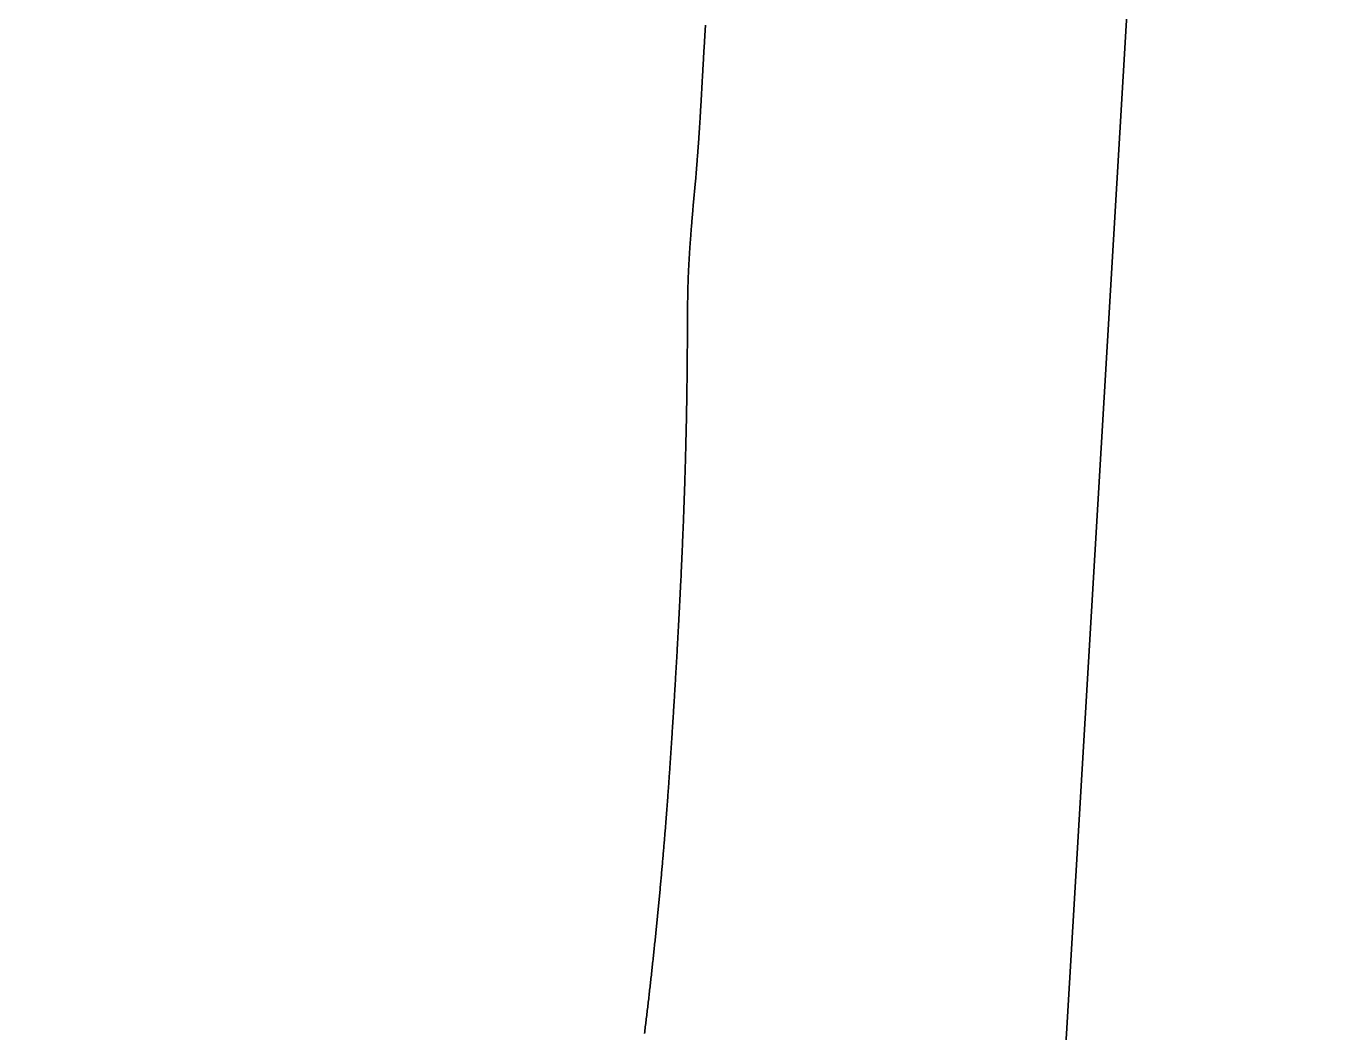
# Model space of a CAD drawing. Header units: inches. Extents: x 130170 to 284068, y 377793 to 804530.
# Drawn here: x 260694.6 to 260762.8, y 747029.5 to 747082.1 of the extents above; entities that cross this region are included whole.
import ezdxf

# ---------------------------------------------------------------- set-up
doc = ezdxf.new("R2010")
doc.units = ezdxf.units.IN
doc.header["$MEASUREMENT"] = 0
doc.layers.add('muni_il', color=7, linetype='Continuous')

msp = doc.modelspace()

# ---------------------------------------------------------------- linework, layer by layer
at = {"layer": 'muni_il'}
for points in [[(260754.781, 747530.375), (260754.516, 747438.375), (260754.219, 747328.938), (260744.016, 747241.375), (260757.781, 747179.188), (260746.219, 746984), (260731.625, 746822.375), (260701.984, 746720.062), (260696.672, 746692.375), (260695.016, 746602.75), (260685.453, 746523.188), (260656.688, 746406.938), (260626.344, 746302.5), (260639.141, 746300.188), (260650.062, 746297.125), (260662.125, 746293.125), (260756.85, 746272.963), (260806.032, 746262.021), (261717.828, 746059.438), (261715.418, 746000.168), (261660.703, 744654.562)], [(261660.703, 744654.562), (261715.418, 746000.168), (261717.828, 746059.438), (260806.032, 746262.021), (260756.85, 746272.963), (260662.125, 746293.125), (260650.062, 746297.125), (260639.141, 746300.188), (260626.344, 746302.5), (260656.688, 746406.938), (260685.453, 746523.188), (260695.016, 746602.75), (260696.672, 746692.375), (260701.984, 746720.062), (260731.625, 746822.375), (260746.219, 746984), (260757.781, 747179.188), (260744.016, 747241.375), (260754.219, 747328.938), (260754.516, 747438.375), (260754.781, 747530.375)], [(260726.868, 747029.454), (260726.878, 747029.539), (260726.889, 747029.624), (260726.899, 747029.709), (260726.91, 747029.795), (260726.92, 747029.881), (260726.931, 747029.966), (260726.941, 747030.052), (260726.952, 747030.138), (260726.962, 747030.225), (260726.972, 747030.311), (260726.983, 747030.397), (260726.993, 747030.484), (260727.003, 747030.571), (260727.014, 747030.658), (260727.024, 747030.745), (260727.034, 747030.832), (260727.045, 747030.919), (260727.055, 747031.006), (260727.065, 747031.094), (260727.075, 747031.181), (260727.086, 747031.269), (260727.096, 747031.357), (260727.106, 747031.445), (260727.116, 747031.533), (260727.126, 747031.621), (260727.136, 747031.709), (260727.146, 747031.797), (260727.156, 747031.886), (260727.166, 747031.974), (260727.176, 747032.062), (260727.186, 747032.151), (260727.196, 747032.24), (260727.206, 747032.328), (260727.216, 747032.417), (260727.226, 747032.506), (260727.236, 747032.595), (260727.246, 747032.684), (260727.256, 747032.773), (260727.265, 747032.862), (260727.275, 747032.951), (260727.285, 747033.04), (260727.294, 747033.129), (260727.304, 747033.218), (260727.314, 747033.308), (260727.323, 747033.397), (260727.333, 747033.486), (260727.342, 747033.575), (260727.352, 747033.665), (260727.361, 747033.754), (260727.371, 747033.843), (260727.38, 747033.932), (260727.39, 747034.022), (260727.399, 747034.111), (260727.408, 747034.2), (260727.418, 747034.289), (260727.427, 747034.379), (260727.436, 747034.468), (260727.445, 747034.557), (260727.454, 747034.646), (260727.463, 747034.735), (260727.472, 747034.824), (260727.481, 747034.913), (260727.491, 747035.002), (260727.499, 747035.091), (260727.508, 747035.179), (260727.517, 747035.268), (260727.526, 747035.357), (260727.535, 747035.445), (260727.544, 747035.534), (260727.552, 747035.622), (260727.561, 747035.71), (260727.57, 747035.798), (260727.578, 747035.886), (260727.587, 747035.975), (260727.595, 747036.062), (260727.604, 747036.15), (260727.612, 747036.238), (260727.621, 747036.325), (260727.629, 747036.413), (260727.637, 747036.5), (260727.645, 747036.587), (260727.654, 747036.674), (260727.662, 747036.761), (260727.67, 747036.848), (260727.678, 747036.934), (260727.686, 747037.02), (260727.694, 747037.107), (260727.702, 747037.193), (260727.71, 747037.279), (260727.718, 747037.364), (260727.725, 747037.45), (260727.733, 747037.535), (260727.741, 747037.62), (260727.749, 747037.705), (260727.756, 747037.79), (260727.764, 747037.875), (260727.771, 747037.959), (260727.779, 747038.044), (260727.786, 747038.128), (260727.794, 747038.211), (260727.801, 747038.295), (260727.808, 747038.378), (260727.816, 747038.462), (260727.823, 747038.545), (260727.83, 747038.627), (260727.837, 747038.71), (260727.844, 747038.792), (260727.851, 747038.874), (260727.858, 747038.956), (260727.865, 747039.038), (260727.872, 747039.119), (260727.879, 747039.2), (260727.886, 747039.281), (260727.892, 747039.362), (260727.899, 747039.442), (260727.906, 747039.522), (260727.912, 747039.602), (260727.919, 747039.682), (260727.925, 747039.761), (260727.932, 747039.84), (260727.938, 747039.919), (260727.945, 747039.998), (260727.951, 747040.076), (260727.957, 747040.154), (260727.963, 747040.232), (260727.97, 747040.309), (260727.976, 747040.387), (260727.982, 747040.464), (260727.988, 747040.541), (260727.994, 747040.617), (260728, 747040.693), (260728.006, 747040.77), (260728.012, 747040.845), (260728.018, 747040.921), (260728.023, 747040.996), (260728.029, 747041.071), (260728.035, 747041.146), (260728.041, 747041.22), (260728.046, 747041.294), (260728.052, 747041.368), (260728.057, 747041.442), (260728.063, 747041.515), (260728.068, 747041.588), (260728.074, 747041.661), (260728.079, 747041.734), (260728.084, 747041.806), (260728.09, 747041.878), (260728.095, 747041.95), (260728.1, 747042.022), (260728.105, 747042.093), (260728.111, 747042.164), (260728.116, 747042.235), (260728.121, 747042.306), (260728.126, 747042.376), (260728.131, 747042.446), (260728.136, 747042.516), (260728.141, 747042.586), (260728.146, 747042.655), (260728.151, 747042.724), (260728.156, 747042.793), (260728.16, 747042.862), (260728.165, 747042.931), (260728.17, 747042.999), (260728.175, 747043.067), (260728.179, 747043.135), (260728.184, 747043.203), (260728.189, 747043.271), (260728.193, 747043.338), (260728.198, 747043.405), (260728.202, 747043.472), (260728.207, 747043.539), (260728.212, 747043.606), (260728.216, 747043.672), (260728.221, 747043.738), (260728.225, 747043.805), (260728.23, 747043.871), (260728.234, 747043.936), (260728.238, 747044.002), (260728.243, 747044.068), (260728.247, 747044.133), (260728.251, 747044.198), (260728.256, 747044.263), (260728.26, 747044.328), (260728.264, 747044.393), (260728.268, 747044.458), (260728.273, 747044.523), (260728.277, 747044.587), (260728.281, 747044.652), (260728.285, 747044.716), (260728.289, 747044.781), (260728.293, 747044.845), (260728.298, 747044.909), (260728.302, 747044.973), (260728.306, 747045.037), (260728.31, 747045.101), (260728.314, 747045.165), (260728.318, 747045.229), (260728.322, 747045.293), (260728.326, 747045.357), (260728.33, 747045.421), (260728.334, 747045.485), (260728.338, 747045.548), (260728.343, 747045.612), (260728.347, 747045.676), (260728.351, 747045.74), (260728.355, 747045.804), (260728.359, 747045.868), (260728.363, 747045.932), (260728.367, 747045.996), (260728.371, 747046.06), (260728.375, 747046.124), (260728.379, 747046.188), (260728.383, 747046.252), (260728.387, 747046.316), (260728.39, 747046.381), (260728.395, 747046.445), (260728.399, 747046.51), (260728.402, 747046.574), (260728.407, 747046.639), (260728.411, 747046.704), (260728.415, 747046.769), (260728.419, 747046.834), (260728.423, 747046.899), (260728.427, 747046.965), (260728.431, 747047.03), (260728.434, 747047.096), (260728.439, 747047.162), (260728.442, 747047.228), (260728.447, 747047.294), (260728.451, 747047.36), (260728.455, 747047.427), (260728.459, 747047.494), (260728.463, 747047.561), (260728.467, 747047.628), (260728.471, 747047.695), (260728.475, 747047.763), (260728.479, 747047.831), (260728.483, 747047.899), (260728.487, 747047.967), (260728.491, 747048.035), (260728.495, 747048.104), (260728.499, 747048.173), (260728.503, 747048.242), (260728.508, 747048.312), (260728.512, 747048.382), (260728.516, 747048.452), (260728.52, 747048.522), (260728.524, 747048.593), (260728.528, 747048.664), (260728.532, 747048.735), (260728.537, 747048.806), (260728.541, 747048.878), (260728.545, 747048.95), (260728.549, 747049.023), (260728.553, 747049.096), (260728.558, 747049.169), (260728.562, 747049.242), (260728.566, 747049.316), (260728.57, 747049.39), (260728.575, 747049.464), (260728.579, 747049.539), (260728.583, 747049.614), (260728.587, 747049.689), (260728.592, 747049.765), (260728.596, 747049.841), (260728.6, 747049.918), (260728.605, 747049.994), (260728.609, 747050.071), (260728.613, 747050.149), (260728.617, 747050.227), (260728.622, 747050.305), (260728.626, 747050.384), (260728.63, 747050.463), (260728.635, 747050.542), (260728.639, 747050.622), (260728.644, 747050.702), (260728.648, 747050.782), (260728.652, 747050.863), (260728.657, 747050.944), (260728.661, 747051.026), (260728.665, 747051.108), (260728.67, 747051.19), (260728.674, 747051.273), (260728.679, 747051.356), (260728.683, 747051.439), (260728.687, 747051.523), (260728.692, 747051.607), (260728.696, 747051.692), (260728.7, 747051.776), (260728.705, 747051.862), (260728.709, 747051.947), (260728.714, 747052.033), (260728.718, 747052.12), (260728.722, 747052.207), (260728.727, 747052.294), (260728.731, 747052.381), (260728.736, 747052.469), (260728.74, 747052.557), (260728.744, 747052.645), (260728.749, 747052.734), (260728.753, 747052.823), (260728.757, 747052.913), (260728.762, 747053.003), (260728.766, 747053.093), (260728.77, 747053.183), (260728.775, 747053.274), (260728.779, 747053.365), (260728.783, 747053.456), (260728.788, 747053.548), (260728.792, 747053.64), (260728.796, 747053.732), (260728.8, 747053.825), (260728.805, 747053.918), (260728.809, 747054.011), (260728.813, 747054.104), (260728.817, 747054.198), (260728.821, 747054.292), (260728.826, 747054.386), (260728.83, 747054.48), (260728.834, 747054.575), (260728.838, 747054.67), (260728.842, 747054.765), (260728.846, 747054.86), (260728.85, 747054.956), (260728.854, 747055.052), (260728.858, 747055.148), (260728.862, 747055.244), (260728.866, 747055.34), (260728.87, 747055.436), (260728.874, 747055.533), (260728.878, 747055.63), (260728.882, 747055.726), (260728.886, 747055.823), (260728.89, 747055.921), (260728.894, 747056.018), (260728.897, 747056.115), (260728.901, 747056.213), (260728.905, 747056.31), (260728.908, 747056.408), (260728.912, 747056.506), (260728.916, 747056.603), (260728.919, 747056.701), (260728.923, 747056.799), (260728.927, 747056.897), (260728.93, 747056.995), (260728.934, 747057.092), (260728.937, 747057.19), (260728.94, 747057.288), (260728.944, 747057.386), (260728.947, 747057.484), (260728.951, 747057.582), (260728.954, 747057.679), (260728.957, 747057.777), (260728.96, 747057.875), (260728.964, 747057.972), (260728.967, 747058.069), (260728.97, 747058.167), (260728.973, 747058.264), (260728.976, 747058.361), (260728.979, 747058.458), (260728.982, 747058.555), (260728.985, 747058.651), (260728.988, 747058.748), (260728.991, 747058.844), (260728.994, 747058.94), (260728.996, 747059.036), (260728.999, 747059.132), (260729.002, 747059.227), (260729.005, 747059.322), (260729.007, 747059.417), (260729.01, 747059.512), (260729.012, 747059.607), (260729.015, 747059.701), (260729.017, 747059.795), (260729.02, 747059.888), (260729.022, 747059.982), (260729.025, 747060.075), (260729.027, 747060.167), (260729.029, 747060.26), (260729.032, 747060.352), (260729.034, 747060.444), (260729.036, 747060.535), (260729.038, 747060.626), (260729.04, 747060.717), (260729.042, 747060.807), (260729.044, 747060.897), (260729.046, 747060.986), (260729.048, 747061.075), (260729.05, 747061.164), (260729.052, 747061.252), (260729.054, 747061.34), (260729.056, 747061.427), (260729.057, 747061.514), (260729.059, 747061.601), (260729.061, 747061.687), (260729.062, 747061.772), (260729.064, 747061.857), (260729.065, 747061.942), (260729.067, 747062.026), (260729.069, 747062.11), (260729.07, 747062.193), (260729.071, 747062.276), (260729.073, 747062.358), (260729.074, 747062.439), (260729.076, 747062.52), (260729.077, 747062.601), (260729.078, 747062.681), (260729.079, 747062.761), (260729.081, 747062.84), (260729.082, 747062.918), (260729.083, 747062.996), (260729.084, 747063.073), (260729.085, 747063.15), (260729.086, 747063.226), (260729.087, 747063.302), (260729.088, 747063.377), (260729.089, 747063.452), (260729.09, 747063.526), (260729.091, 747063.599), (260729.092, 747063.672), (260729.092, 747063.744), (260729.093, 747063.816), (260729.094, 747063.887), (260729.095, 747063.958), (260729.096, 747064.028), (260729.096, 747064.097), (260729.097, 747064.166), (260729.098, 747064.234), (260729.098, 747064.302), (260729.099, 747064.369), (260729.099, 747064.435), (260729.1, 747064.501), (260729.101, 747064.567), (260729.101, 747064.631), (260729.102, 747064.695), (260729.102, 747064.759), (260729.103, 747064.822), (260729.103, 747064.885), (260729.104, 747064.947), (260729.104, 747065.008), (260729.105, 747065.069), (260729.105, 747065.129), (260729.105, 747065.188), (260729.106, 747065.247), (260729.106, 747065.306), (260729.107, 747065.364), (260729.107, 747065.421), (260729.107, 747065.478), (260729.108, 747065.534), (260729.108, 747065.59), (260729.108, 747065.645), (260729.109, 747065.7), (260729.109, 747065.754), (260729.109, 747065.808), (260729.109, 747065.861), (260729.11, 747065.913), (260729.11, 747065.966), (260729.11, 747066.017), (260729.11, 747066.068), (260729.111, 747066.119), (260729.111, 747066.169), (260729.111, 747066.218), (260729.112, 747066.267), (260729.112, 747066.316), (260729.112, 747066.364), (260729.112, 747066.412), (260729.113, 747066.459), (260729.113, 747066.506), (260729.113, 747066.552), (260729.113, 747066.598), (260729.114, 747066.643), (260729.114, 747066.688), (260729.114, 747066.732), (260729.115, 747066.776), (260729.115, 747066.82), (260729.115, 747066.863), (260729.115, 747066.906), (260729.116, 747066.948), (260729.116, 747066.99), (260729.116, 747067.032), (260729.117, 747067.073), (260729.117, 747067.114), (260729.117, 747067.154), (260729.118, 747067.194), (260729.118, 747067.234), (260729.118, 747067.274), (260729.119, 747067.313), (260729.119, 747067.351), (260729.119, 747067.39), (260729.12, 747067.428), (260729.12, 747067.466), (260729.121, 747067.503), (260729.121, 747067.54), (260729.122, 747067.577), (260729.122, 747067.613), (260729.122, 747067.649), (260729.123, 747067.685), (260729.123, 747067.721), (260729.124, 747067.756), (260729.124, 747067.791), (260729.125, 747067.826), (260729.125, 747067.861), (260729.126, 747067.895), (260729.127, 747067.929), (260729.127, 747067.963), (260729.128, 747067.997), (260729.128, 747068.03), (260729.129, 747068.064), (260729.129, 747068.097), (260729.13, 747068.129), (260729.131, 747068.162), (260729.132, 747068.194), (260729.132, 747068.227), (260729.133, 747068.259), (260729.134, 747068.291), (260729.134, 747068.322), (260729.135, 747068.354), (260729.136, 747068.386), (260729.137, 747068.417), (260729.138, 747068.448), (260729.138, 747068.479), (260729.139, 747068.51), (260729.14, 747068.541), (260729.141, 747068.572), (260729.142, 747068.603), (260729.143, 747068.633), (260729.144, 747068.664), (260729.145, 747068.694), (260729.146, 747068.724), (260729.147, 747068.755), (260729.148, 747068.785), (260729.149, 747068.815), (260729.15, 747068.845), (260729.151, 747068.875), (260729.152, 747068.906), (260729.153, 747068.936), (260729.154, 747068.966), (260729.155, 747068.996), (260729.157, 747069.026), (260729.158, 747069.056), (260729.159, 747069.086), (260729.16, 747069.116), (260729.162, 747069.146), (260729.163, 747069.176), (260729.164, 747069.206), (260729.166, 747069.237), (260729.167, 747069.267), (260729.169, 747069.297), (260729.17, 747069.328), (260729.171, 747069.359), (260729.173, 747069.389), (260729.174, 747069.42), (260729.176, 747069.451), (260729.178, 747069.482), (260729.179, 747069.513), (260729.181, 747069.544), (260729.182, 747069.575), (260729.184, 747069.606), (260729.186, 747069.638), (260729.188, 747069.67), (260729.189, 747069.702), (260729.191, 747069.734), (260729.193, 747069.766), (260729.195, 747069.798), (260729.197, 747069.831), (260729.199, 747069.864), (260729.201, 747069.897), (260729.203, 747069.93), (260729.205, 747069.964), (260729.207, 747069.997), (260729.209, 747070.031), (260729.211, 747070.065), (260729.213, 747070.1), (260729.215, 747070.134), (260729.218, 747070.169), (260729.22, 747070.204), (260729.222, 747070.24), (260729.224, 747070.275), (260729.227, 747070.311), (260729.229, 747070.348), (260729.232, 747070.384), (260729.234, 747070.421), (260729.237, 747070.458), (260729.239, 747070.496), (260729.242, 747070.533), (260729.245, 747070.571), (260729.247, 747070.61), (260729.25, 747070.649), (260729.253, 747070.688), (260729.256, 747070.727), (260729.259, 747070.767), (260729.262, 747070.807), (260729.265, 747070.848), (260729.268, 747070.888), (260729.271, 747070.93), (260729.274, 747070.971), (260729.277, 747071.013), (260729.28, 747071.055), (260729.283, 747071.098), (260729.287, 747071.141), (260729.29, 747071.184), (260729.293, 747071.228), (260729.297, 747071.271), (260729.3, 747071.316), (260729.304, 747071.36), (260729.307, 747071.405), (260729.311, 747071.45), (260729.314, 747071.496), (260729.318, 747071.542), (260729.322, 747071.588), (260729.325, 747071.634), (260729.329, 747071.681), (260729.333, 747071.728), (260729.337, 747071.775), (260729.341, 747071.822), (260729.345, 747071.87), (260729.349, 747071.917), (260729.353, 747071.965), (260729.356, 747072.013), (260729.36, 747072.061), (260729.365, 747072.109), (260729.369, 747072.158), (260729.373, 747072.206), (260729.377, 747072.254), (260729.381, 747072.302), (260729.385, 747072.35), (260729.389, 747072.398), (260729.393, 747072.446), (260729.397, 747072.493), (260729.401, 747072.541), (260729.405, 747072.588), (260729.41, 747072.635), (260729.414, 747072.681), (260729.534, 747073.977), (260729.544, 747074.102), (260729.549, 747074.163), (260729.554, 747074.223), (260729.559, 747074.283), (260729.564, 747074.342), (260729.569, 747074.4), (260729.573, 747074.457), (260729.578, 747074.514), (260729.583, 747074.57), (260729.587, 747074.625), (260729.592, 747074.68), (260729.596, 747074.734), (260729.6, 747074.788), (260729.604, 747074.841), (260729.609, 747074.894), (260729.613, 747074.946), (260729.617, 747074.998), (260729.621, 747075.049), (260729.625, 747075.1), (260729.628, 747075.15), (260729.632, 747075.2), (260729.636, 747075.25), (260729.64, 747075.299), (260729.644, 747075.348), (260729.647, 747075.396), (260729.651, 747075.445), (260729.655, 747075.493), (260729.658, 747075.541), (260729.662, 747075.588), (260729.665, 747075.636), (260729.668, 747075.683), (260729.672, 747075.73), (260729.675, 747075.776), (260729.679, 747075.822), (260729.682, 747075.869), (260729.685, 747075.915), (260729.688, 747075.961), (260729.692, 747076.006), (260729.695, 747076.052), (260729.698, 747076.097), (260729.701, 747076.143), (260729.704, 747076.188), (260729.707, 747076.233), (260729.71, 747076.278), (260729.713, 747076.322), (260729.716, 747076.367), (260729.719, 747076.412), (260729.722, 747076.456), (260729.725, 747076.501), (260729.728, 747076.545), (260729.731, 747076.589), (260729.734, 747076.633), (260729.737, 747076.677), (260729.74, 747076.721), (260729.743, 747076.766), (260729.745, 747076.81), (260729.748, 747076.854), (260729.751, 747076.898), (260729.754, 747076.941), (260729.757, 747076.985), (260729.759, 747077.029), (260729.762, 747077.073), (260729.765, 747077.117), (260729.768, 747077.161), (260729.77, 747077.205), (260729.773, 747077.249), (260729.776, 747077.292), (260729.778, 747077.336), (260729.781, 747077.38), (260729.784, 747077.424), (260729.786, 747077.468), (260729.789, 747077.512), (260729.791, 747077.556), (260729.794, 747077.6), (260729.797, 747077.645), (260729.799, 747077.689), (260729.802, 747077.733), (260729.804, 747077.777), (260729.807, 747077.822), (260729.81, 747077.866), (260729.812, 747077.91), (260729.815, 747077.955), (260729.817, 747078), (260729.82, 747078.044), (260729.822, 747078.089), (260729.825, 747078.134), (260729.827, 747078.179), (260729.83, 747078.224), (260729.833, 747078.269), (260729.835, 747078.314), (260729.838, 747078.359), (260729.84, 747078.404), (260729.843, 747078.449), (260729.845, 747078.495), (260729.848, 747078.54), (260729.85, 747078.586), (260729.853, 747078.631), (260729.856, 747078.677), (260729.858, 747078.722), (260729.861, 747078.768), (260729.863, 747078.814), (260729.866, 747078.86), (260729.868, 747078.906), (260729.871, 747078.952), (260729.873, 747078.998), (260729.876, 747079.045), (260729.878, 747079.091), (260729.881, 747079.137), (260729.884, 747079.184), (260729.886, 747079.23), (260729.889, 747079.277), (260729.891, 747079.324), (260729.894, 747079.37), (260729.897, 747079.417), (260729.899, 747079.464), (260729.902, 747079.511), (260729.905, 747079.558), (260729.907, 747079.605), (260729.91, 747079.652), (260729.912, 747079.7), (260729.915, 747079.747), (260729.918, 747079.794), (260729.921, 747079.842), (260729.923, 747079.889), (260729.926, 747079.937), (260729.929, 747079.985), (260729.931, 747080.033), (260729.934, 747080.08), (260729.937, 747080.128), (260729.939, 747080.176), (260729.942, 747080.225), (260729.945, 747080.273), (260729.948, 747080.321), (260729.951, 747080.37), (260729.953, 747080.418), (260729.956, 747080.467), (260729.959, 747080.515), (260729.962, 747080.564), (260729.964, 747080.613), (260729.967, 747080.662), (260729.97, 747080.712), (260729.973, 747080.761), (260729.976, 747080.81), (260729.979, 747080.86), (260729.982, 747080.909), (260729.985, 747080.959), (260729.988, 747081.009), (260729.991, 747081.059), (260729.994, 747081.11), (260729.997, 747081.16), (260730, 747081.211), (260730.003, 747081.261), (260730.006, 747081.312), (260730.009, 747081.363), (260730.012, 747081.415), (260730.015, 747081.466), (260730.018, 747081.518), (260730.021, 747081.57), (260730.024, 747081.622), (260730.027, 747081.674), (260730.031, 747081.726), (260730.034, 747081.779), (260730.037, 747081.832), (260730.04, 747081.885), (260730.043, 747081.939), (260730.047, 747081.992), (260730.05, 747082.046), (260730.053, 747082.101)], [(260730.053, 747082.101), (260730.05, 747082.046), (260730.047, 747081.992), (260730.043, 747081.939), (260730.04, 747081.885), (260730.037, 747081.832), (260730.034, 747081.779), (260730.031, 747081.726), (260730.027, 747081.674), (260730.024, 747081.622), (260730.021, 747081.57), (260730.018, 747081.518), (260730.015, 747081.466), (260730.012, 747081.415), (260730.009, 747081.363), (260730.006, 747081.312), (260730.003, 747081.261), (260730, 747081.211), (260729.997, 747081.16), (260729.994, 747081.11), (260729.991, 747081.059), (260729.988, 747081.009), (260729.985, 747080.959), (260729.982, 747080.909), (260729.979, 747080.86), (260729.976, 747080.81), (260729.973, 747080.761), (260729.97, 747080.712), (260729.967, 747080.662), (260729.964, 747080.613), (260729.962, 747080.564), (260729.959, 747080.515), (260729.956, 747080.467), (260729.953, 747080.418), (260729.951, 747080.37), (260729.948, 747080.321), (260729.945, 747080.273), (260729.942, 747080.225), (260729.939, 747080.176), (260729.937, 747080.128), (260729.934, 747080.08), (260729.931, 747080.033), (260729.929, 747079.985), (260729.926, 747079.937), (260729.923, 747079.889), (260729.921, 747079.842), (260729.918, 747079.794), (260729.915, 747079.747), (260729.912, 747079.7), (260729.91, 747079.652), (260729.907, 747079.605), (260729.905, 747079.558), (260729.902, 747079.511), (260729.899, 747079.464), (260729.897, 747079.417), (260729.894, 747079.37), (260729.891, 747079.324), (260729.889, 747079.277), (260729.886, 747079.23), (260729.884, 747079.184), (260729.881, 747079.137), (260729.878, 747079.091), (260729.876, 747079.045), (260729.873, 747078.998), (260729.871, 747078.952), (260729.868, 747078.906), (260729.866, 747078.86), (260729.863, 747078.814), (260729.861, 747078.768), (260729.858, 747078.722), (260729.856, 747078.677), (260729.853, 747078.631), (260729.85, 747078.586), (260729.848, 747078.54), (260729.845, 747078.495), (260729.843, 747078.449), (260729.84, 747078.404), (260729.838, 747078.359), (260729.835, 747078.314), (260729.833, 747078.269), (260729.83, 747078.224), (260729.827, 747078.179), (260729.825, 747078.134), (260729.822, 747078.089), (260729.82, 747078.044), (260729.817, 747078), (260729.815, 747077.955), (260729.812, 747077.91), (260729.81, 747077.866), (260729.807, 747077.822), (260729.804, 747077.777), (260729.802, 747077.733), (260729.799, 747077.689), (260729.797, 747077.645), (260729.794, 747077.6), (260729.791, 747077.556), (260729.789, 747077.512), (260729.786, 747077.468), (260729.784, 747077.424), (260729.781, 747077.38), (260729.778, 747077.336), (260729.776, 747077.292), (260729.773, 747077.249), (260729.77, 747077.205), (260729.768, 747077.161), (260729.765, 747077.117), (260729.762, 747077.073), (260729.759, 747077.029), (260729.757, 747076.985), (260729.754, 747076.941), (260729.751, 747076.898), (260729.748, 747076.854), (260729.745, 747076.81), (260729.743, 747076.766), (260729.74, 747076.721), (260729.737, 747076.677), (260729.734, 747076.633), (260729.731, 747076.589), (260729.728, 747076.545), (260729.725, 747076.501), (260729.722, 747076.456), (260729.719, 747076.412), (260729.716, 747076.367), (260729.713, 747076.322), (260729.71, 747076.278), (260729.707, 747076.233), (260729.704, 747076.188), (260729.701, 747076.143), (260729.698, 747076.097), (260729.695, 747076.052), (260729.692, 747076.006), (260729.688, 747075.961), (260729.685, 747075.915), (260729.682, 747075.869), (260729.679, 747075.822), (260729.675, 747075.776), (260729.672, 747075.73), (260729.668, 747075.683), (260729.665, 747075.636), (260729.662, 747075.588), (260729.658, 747075.541), (260729.655, 747075.493), (260729.651, 747075.445), (260729.647, 747075.396), (260729.644, 747075.348), (260729.64, 747075.299), (260729.636, 747075.25), (260729.632, 747075.2), (260729.628, 747075.15), (260729.625, 747075.1), (260729.621, 747075.049), (260729.617, 747074.998), (260729.613, 747074.946), (260729.609, 747074.894), (260729.604, 747074.841), (260729.6, 747074.788), (260729.596, 747074.734), (260729.592, 747074.68), (260729.587, 747074.625), (260729.583, 747074.57), (260729.578, 747074.514), (260729.573, 747074.457), (260729.569, 747074.4), (260729.564, 747074.342), (260729.559, 747074.283), (260729.554, 747074.223), (260729.549, 747074.163), (260729.544, 747074.102), (260729.534, 747073.977), (260729.414, 747072.681), (260729.41, 747072.635), (260729.405, 747072.588), (260729.401, 747072.541), (260729.397, 747072.493), (260729.393, 747072.446), (260729.389, 747072.398), (260729.385, 747072.35), (260729.381, 747072.302), (260729.377, 747072.254), (260729.373, 747072.206), (260729.369, 747072.158), (260729.365, 747072.109), (260729.36, 747072.061), (260729.356, 747072.013), (260729.353, 747071.965), (260729.349, 747071.917), (260729.345, 747071.87), (260729.341, 747071.822), (260729.337, 747071.775), (260729.333, 747071.728), (260729.329, 747071.681), (260729.325, 747071.634), (260729.322, 747071.588), (260729.318, 747071.542), (260729.314, 747071.496), (260729.311, 747071.45), (260729.307, 747071.405), (260729.304, 747071.36), (260729.3, 747071.316), (260729.297, 747071.271), (260729.293, 747071.228), (260729.29, 747071.184), (260729.287, 747071.141), (260729.283, 747071.098), (260729.28, 747071.055), (260729.277, 747071.013), (260729.274, 747070.971), (260729.271, 747070.93), (260729.268, 747070.888), (260729.265, 747070.848), (260729.262, 747070.807), (260729.259, 747070.767), (260729.256, 747070.727), (260729.253, 747070.688), (260729.25, 747070.649), (260729.247, 747070.61), (260729.245, 747070.571), (260729.242, 747070.533), (260729.239, 747070.496), (260729.237, 747070.458), (260729.234, 747070.421), (260729.232, 747070.384), (260729.229, 747070.348), (260729.227, 747070.311), (260729.224, 747070.275), (260729.222, 747070.24), (260729.22, 747070.204), (260729.218, 747070.169), (260729.215, 747070.134), (260729.213, 747070.1), (260729.211, 747070.065), (260729.209, 747070.031), (260729.207, 747069.997), (260729.205, 747069.964), (260729.203, 747069.93), (260729.201, 747069.897), (260729.199, 747069.864), (260729.197, 747069.831), (260729.195, 747069.798), (260729.193, 747069.766), (260729.191, 747069.734), (260729.189, 747069.702), (260729.188, 747069.67), (260729.186, 747069.638), (260729.184, 747069.606), (260729.182, 747069.575), (260729.181, 747069.544), (260729.179, 747069.513), (260729.178, 747069.482), (260729.176, 747069.451), (260729.174, 747069.42), (260729.173, 747069.389), (260729.171, 747069.359), (260729.17, 747069.328), (260729.169, 747069.297), (260729.167, 747069.267), (260729.166, 747069.237), (260729.164, 747069.206), (260729.163, 747069.176), (260729.162, 747069.146), (260729.16, 747069.116), (260729.159, 747069.086), (260729.158, 747069.056), (260729.157, 747069.026), (260729.155, 747068.996), (260729.154, 747068.966), (260729.153, 747068.936), (260729.152, 747068.906), (260729.151, 747068.875), (260729.15, 747068.845), (260729.149, 747068.815), (260729.148, 747068.785), (260729.147, 747068.755), (260729.146, 747068.724), (260729.145, 747068.694), (260729.144, 747068.664), (260729.143, 747068.633), (260729.142, 747068.603), (260729.141, 747068.572), (260729.14, 747068.541), (260729.139, 747068.51), (260729.138, 747068.479), (260729.138, 747068.448), (260729.137, 747068.417), (260729.136, 747068.386), (260729.135, 747068.354), (260729.134, 747068.322), (260729.134, 747068.291), (260729.133, 747068.259), (260729.132, 747068.227), (260729.132, 747068.194), (260729.131, 747068.162), (260729.13, 747068.129), (260729.129, 747068.097), (260729.129, 747068.064), (260729.128, 747068.03), (260729.128, 747067.997), (260729.127, 747067.963), (260729.127, 747067.929), (260729.126, 747067.895), (260729.125, 747067.861), (260729.125, 747067.826), (260729.124, 747067.791), (260729.124, 747067.756), (260729.123, 747067.721), (260729.123, 747067.685), (260729.122, 747067.649), (260729.122, 747067.613), (260729.122, 747067.577), (260729.121, 747067.54), (260729.121, 747067.503), (260729.12, 747067.466), (260729.12, 747067.428), (260729.119, 747067.39), (260729.119, 747067.351), (260729.119, 747067.313), (260729.118, 747067.274), (260729.118, 747067.234), (260729.118, 747067.194), (260729.117, 747067.154), (260729.117, 747067.114), (260729.117, 747067.073), (260729.116, 747067.032), (260729.116, 747066.99), (260729.116, 747066.948), (260729.115, 747066.906), (260729.115, 747066.863), (260729.115, 747066.82), (260729.115, 747066.776), (260729.114, 747066.732), (260729.114, 747066.688), (260729.114, 747066.643), (260729.113, 747066.598), (260729.113, 747066.552), (260729.113, 747066.506), (260729.113, 747066.459), (260729.112, 747066.412), (260729.112, 747066.364), (260729.112, 747066.316), (260729.112, 747066.267), (260729.111, 747066.218), (260729.111, 747066.169), (260729.111, 747066.119), (260729.11, 747066.068), (260729.11, 747066.017), (260729.11, 747065.966), (260729.11, 747065.913), (260729.109, 747065.861), (260729.109, 747065.808), (260729.109, 747065.754), (260729.109, 747065.7), (260729.108, 747065.645), (260729.108, 747065.59), (260729.108, 747065.534), (260729.107, 747065.478), (260729.107, 747065.421), (260729.107, 747065.364), (260729.106, 747065.306), (260729.106, 747065.247), (260729.105, 747065.188), (260729.105, 747065.129), (260729.105, 747065.069), (260729.104, 747065.008), (260729.104, 747064.947), (260729.103, 747064.885), (260729.103, 747064.822), (260729.102, 747064.759), (260729.102, 747064.695), (260729.101, 747064.631), (260729.101, 747064.567), (260729.1, 747064.501), (260729.099, 747064.435), (260729.099, 747064.369), (260729.098, 747064.302), (260729.098, 747064.234), (260729.097, 747064.166), (260729.096, 747064.097), (260729.096, 747064.028), (260729.095, 747063.958), (260729.094, 747063.887), (260729.093, 747063.816), (260729.092, 747063.744), (260729.092, 747063.672), (260729.091, 747063.599), (260729.09, 747063.526), (260729.089, 747063.452), (260729.088, 747063.377), (260729.087, 747063.302), (260729.086, 747063.226), (260729.085, 747063.15), (260729.084, 747063.073), (260729.083, 747062.996), (260729.082, 747062.918), (260729.081, 747062.84), (260729.079, 747062.761), (260729.078, 747062.681), (260729.077, 747062.601), (260729.076, 747062.52), (260729.074, 747062.439), (260729.073, 747062.358), (260729.071, 747062.276), (260729.07, 747062.193), (260729.069, 747062.11), (260729.067, 747062.026), (260729.065, 747061.942), (260729.064, 747061.857), (260729.062, 747061.772), (260729.061, 747061.687), (260729.059, 747061.601), (260729.057, 747061.514), (260729.056, 747061.427), (260729.054, 747061.34), (260729.052, 747061.252), (260729.05, 747061.164), (260729.048, 747061.075), (260729.046, 747060.986), (260729.044, 747060.897), (260729.042, 747060.807), (260729.04, 747060.717), (260729.038, 747060.626), (260729.036, 747060.535), (260729.034, 747060.444), (260729.032, 747060.352), (260729.029, 747060.26), (260729.027, 747060.167), (260729.025, 747060.075), (260729.022, 747059.982), (260729.02, 747059.888), (260729.017, 747059.795), (260729.015, 747059.701), (260729.012, 747059.607), (260729.01, 747059.512), (260729.007, 747059.417), (260729.005, 747059.322), (260729.002, 747059.227), (260728.999, 747059.132), (260728.996, 747059.036), (260728.994, 747058.94), (260728.991, 747058.844), (260728.988, 747058.748), (260728.985, 747058.651), (260728.982, 747058.555), (260728.979, 747058.458), (260728.976, 747058.361), (260728.973, 747058.264), (260728.97, 747058.167), (260728.967, 747058.069), (260728.964, 747057.972), (260728.96, 747057.875), (260728.957, 747057.777), (260728.954, 747057.679), (260728.951, 747057.582), (260728.947, 747057.484), (260728.944, 747057.386), (260728.94, 747057.288), (260728.937, 747057.19), (260728.934, 747057.092), (260728.93, 747056.995), (260728.927, 747056.897), (260728.923, 747056.799), (260728.919, 747056.701), (260728.916, 747056.603), (260728.912, 747056.506), (260728.908, 747056.408), (260728.905, 747056.31), (260728.901, 747056.213), (260728.897, 747056.115), (260728.894, 747056.018), (260728.89, 747055.921), (260728.886, 747055.823), (260728.882, 747055.726), (260728.878, 747055.63), (260728.874, 747055.533), (260728.87, 747055.436), (260728.866, 747055.34), (260728.862, 747055.244), (260728.858, 747055.148), (260728.854, 747055.052), (260728.85, 747054.956), (260728.846, 747054.86), (260728.842, 747054.765), (260728.838, 747054.67), (260728.834, 747054.575), (260728.83, 747054.48), (260728.826, 747054.386), (260728.821, 747054.292), (260728.817, 747054.198), (260728.813, 747054.104), (260728.809, 747054.011), (260728.805, 747053.918), (260728.8, 747053.825), (260728.796, 747053.732), (260728.792, 747053.64), (260728.788, 747053.548), (260728.783, 747053.456), (260728.779, 747053.365), (260728.775, 747053.274), (260728.77, 747053.183), (260728.766, 747053.093), (260728.762, 747053.003), (260728.757, 747052.913), (260728.753, 747052.823), (260728.749, 747052.734), (260728.744, 747052.645), (260728.74, 747052.557), (260728.736, 747052.469), (260728.731, 747052.381), (260728.727, 747052.294), (260728.722, 747052.207), (260728.718, 747052.12), (260728.714, 747052.033), (260728.709, 747051.947), (260728.705, 747051.862), (260728.7, 747051.776), (260728.696, 747051.692), (260728.692, 747051.607), (260728.687, 747051.523), (260728.683, 747051.439), (260728.679, 747051.356), (260728.674, 747051.273), (260728.67, 747051.19), (260728.665, 747051.108), (260728.661, 747051.026), (260728.657, 747050.944), (260728.652, 747050.863), (260728.648, 747050.782), (260728.644, 747050.702), (260728.639, 747050.622), (260728.635, 747050.542), (260728.63, 747050.463), (260728.626, 747050.384), (260728.622, 747050.305), (260728.617, 747050.227), (260728.613, 747050.149), (260728.609, 747050.071), (260728.605, 747049.994), (260728.6, 747049.918), (260728.596, 747049.841), (260728.592, 747049.765), (260728.587, 747049.689), (260728.583, 747049.614), (260728.579, 747049.539), (260728.575, 747049.464), (260728.57, 747049.39), (260728.566, 747049.316), (260728.562, 747049.242), (260728.558, 747049.169), (260728.553, 747049.096), (260728.549, 747049.023), (260728.545, 747048.95), (260728.541, 747048.878), (260728.537, 747048.806), (260728.532, 747048.735), (260728.528, 747048.664), (260728.524, 747048.593), (260728.52, 747048.522), (260728.516, 747048.452), (260728.512, 747048.382), (260728.508, 747048.312), (260728.503, 747048.242), (260728.499, 747048.173), (260728.495, 747048.104), (260728.491, 747048.035), (260728.487, 747047.967), (260728.483, 747047.899), (260728.479, 747047.831), (260728.475, 747047.763), (260728.471, 747047.695), (260728.467, 747047.628), (260728.463, 747047.561), (260728.459, 747047.494), (260728.455, 747047.427), (260728.451, 747047.36), (260728.447, 747047.294), (260728.442, 747047.228), (260728.439, 747047.162), (260728.434, 747047.096), (260728.431, 747047.03), (260728.427, 747046.965), (260728.423, 747046.899), (260728.419, 747046.834), (260728.415, 747046.769), (260728.411, 747046.704), (260728.407, 747046.639), (260728.402, 747046.574), (260728.399, 747046.51), (260728.395, 747046.445), (260728.39, 747046.381), (260728.387, 747046.316), (260728.383, 747046.252), (260728.379, 747046.188), (260728.375, 747046.124), (260728.371, 747046.06), (260728.367, 747045.996), (260728.363, 747045.932), (260728.359, 747045.868), (260728.355, 747045.804), (260728.351, 747045.74), (260728.347, 747045.676), (260728.343, 747045.612), (260728.338, 747045.548), (260728.334, 747045.485), (260728.33, 747045.421), (260728.326, 747045.357), (260728.322, 747045.293), (260728.318, 747045.229), (260728.314, 747045.165), (260728.31, 747045.101), (260728.306, 747045.037), (260728.302, 747044.973), (260728.298, 747044.909), (260728.293, 747044.845), (260728.289, 747044.781), (260728.285, 747044.716), (260728.281, 747044.652), (260728.277, 747044.587), (260728.273, 747044.523), (260728.268, 747044.458), (260728.264, 747044.393), (260728.26, 747044.328), (260728.256, 747044.263), (260728.251, 747044.198), (260728.247, 747044.133), (260728.243, 747044.068), (260728.238, 747044.002), (260728.234, 747043.936), (260728.23, 747043.871), (260728.225, 747043.805), (260728.221, 747043.738), (260728.216, 747043.672), (260728.212, 747043.606), (260728.207, 747043.539), (260728.202, 747043.472), (260728.198, 747043.405), (260728.193, 747043.338), (260728.189, 747043.271), (260728.184, 747043.203), (260728.179, 747043.135), (260728.175, 747043.067), (260728.17, 747042.999), (260728.165, 747042.931), (260728.16, 747042.862), (260728.156, 747042.793), (260728.151, 747042.724), (260728.146, 747042.655), (260728.141, 747042.586), (260728.136, 747042.516), (260728.131, 747042.446), (260728.126, 747042.376), (260728.121, 747042.306), (260728.116, 747042.235), (260728.111, 747042.164), (260728.105, 747042.093), (260728.1, 747042.022), (260728.095, 747041.95), (260728.09, 747041.878), (260728.084, 747041.806), (260728.079, 747041.734), (260728.074, 747041.661), (260728.068, 747041.588), (260728.063, 747041.515), (260728.057, 747041.442), (260728.052, 747041.368), (260728.046, 747041.294), (260728.041, 747041.22), (260728.035, 747041.146), (260728.029, 747041.071), (260728.023, 747040.996), (260728.018, 747040.921), (260728.012, 747040.845), (260728.006, 747040.77), (260728, 747040.693), (260727.994, 747040.617), (260727.988, 747040.541), (260727.982, 747040.464), (260727.976, 747040.387), (260727.97, 747040.309), (260727.963, 747040.232), (260727.957, 747040.154), (260727.951, 747040.076), (260727.945, 747039.998), (260727.938, 747039.919), (260727.932, 747039.84), (260727.925, 747039.761), (260727.919, 747039.682), (260727.912, 747039.602), (260727.906, 747039.522), (260727.899, 747039.442), (260727.892, 747039.362), (260727.886, 747039.281), (260727.879, 747039.2), (260727.872, 747039.119), (260727.865, 747039.038), (260727.858, 747038.956), (260727.851, 747038.874), (260727.844, 747038.792), (260727.837, 747038.71), (260727.83, 747038.627), (260727.823, 747038.545), (260727.816, 747038.462), (260727.808, 747038.378), (260727.801, 747038.295), (260727.794, 747038.211), (260727.786, 747038.128), (260727.779, 747038.044), (260727.771, 747037.959), (260727.764, 747037.875), (260727.756, 747037.79), (260727.749, 747037.705), (260727.741, 747037.62), (260727.733, 747037.535), (260727.725, 747037.45), (260727.718, 747037.364), (260727.71, 747037.279), (260727.702, 747037.193), (260727.694, 747037.107), (260727.686, 747037.02), (260727.678, 747036.934), (260727.67, 747036.848), (260727.662, 747036.761), (260727.654, 747036.674), (260727.645, 747036.587), (260727.637, 747036.5), (260727.629, 747036.413), (260727.621, 747036.325), (260727.612, 747036.238), (260727.604, 747036.15), (260727.595, 747036.062), (260727.587, 747035.975), (260727.578, 747035.886), (260727.57, 747035.798), (260727.561, 747035.71), (260727.552, 747035.622), (260727.544, 747035.534), (260727.535, 747035.445), (260727.526, 747035.357), (260727.517, 747035.268), (260727.508, 747035.179), (260727.499, 747035.091), (260727.491, 747035.002), (260727.481, 747034.913), (260727.472, 747034.824), (260727.463, 747034.735), (260727.454, 747034.646), (260727.445, 747034.557), (260727.436, 747034.468), (260727.427, 747034.379), (260727.418, 747034.289), (260727.408, 747034.2), (260727.399, 747034.111), (260727.39, 747034.022), (260727.38, 747033.932), (260727.371, 747033.843), (260727.361, 747033.754), (260727.352, 747033.665), (260727.342, 747033.575), (260727.333, 747033.486), (260727.323, 747033.397), (260727.314, 747033.308), (260727.304, 747033.218), (260727.294, 747033.129), (260727.285, 747033.04), (260727.275, 747032.951), (260727.265, 747032.862), (260727.256, 747032.773), (260727.246, 747032.684), (260727.236, 747032.595), (260727.226, 747032.506), (260727.216, 747032.417), (260727.206, 747032.328), (260727.196, 747032.24), (260727.186, 747032.151), (260727.176, 747032.062), (260727.166, 747031.974), (260727.156, 747031.886), (260727.146, 747031.797), (260727.136, 747031.709), (260727.126, 747031.621), (260727.116, 747031.533), (260727.106, 747031.445), (260727.096, 747031.357), (260727.086, 747031.269), (260727.075, 747031.181), (260727.065, 747031.094), (260727.055, 747031.006), (260727.045, 747030.919), (260727.034, 747030.832), (260727.024, 747030.745), (260727.014, 747030.658), (260727.003, 747030.571), (260726.993, 747030.484), (260726.983, 747030.397), (260726.972, 747030.311), (260726.962, 747030.225), (260726.952, 747030.138), (260726.941, 747030.052), (260726.931, 747029.966), (260726.92, 747029.881), (260726.91, 747029.795), (260726.899, 747029.709), (260726.889, 747029.624), (260726.878, 747029.539), (260726.868, 747029.454)]]:
    msp.add_lwpolyline(points, dxfattribs=at)

doc.saveas('drawing.dxf')
